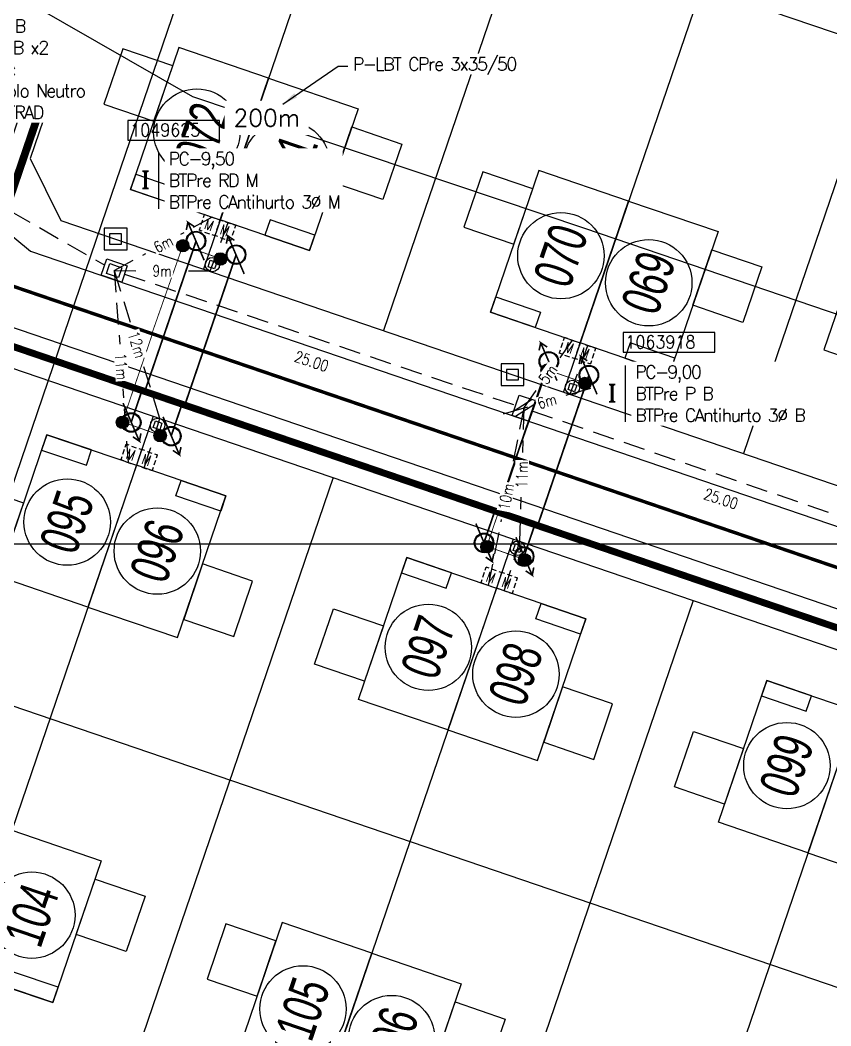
# Model space of a CAD drawing. Extents: x 0 to 336586, y 0 to 6284468.
# Drawn here: x 335330.2 to 335377.1, y 6277772.1 to 6277830.3 of the extents above; entities that cross this region are included whole.
import ezdxf
from ezdxf.enums import TextEntityAlignment as Align

# ---------------------------------------------------------------- set-up
doc = ezdxf.new("R2010")
doc.units = 0
doc.header["$LTSCALE"] = 5
doc.linetypes.add('DASHED', pattern=[0.75, 0.5, -0.25])
doc.linetypes.add('HIDDEN', pattern=[0.375, 0.25, -0.125])
for name, color, linetype in [('ACOM-P', 251, 'DASHED'), ('CALLES-URBANAS', 6, 'Continuous'), ('COTAS', 11, 'Continuous'), ('EQUIPOS', 240, 'Continuous'), ('EQUIPOS_P', 240, 'Continuous'), ('ESTRUCTURAS', 42, 'Continuous'), ('ESTRUCTURAS_P', 42, 'Continuous'), ('GRILLA', 254, 'Continuous'), ('LBT_A_P', 100, 'DASHED'), ('LINEA-EDIFICACION-URBANA', 21, 'Continuous'), ('MUROS', 8, 'Continuous'), ('Numero', 42, 'Continuous'), ('PLANTA', 6, 'Continuous'), ('POSTES_E', 41, 'Continuous'), ('POSTES_P', 41, 'Continuous'), ('Prosan Agua Potable D. Arranque', 1, 'Continuous'), ('Prosan Agua Potable D. MAP', 5, 'Continuous'), ('Prosan Agua Potable P. Cañeria Proyectada', 1, 'Continuous'), ('Prosan Alcantarillado D. Union Domiciliaria', 4, 'Continuous'), ('Prosan Alcantarillado P. Colector Proyectado', 1, 'Continuous'), ('Prosan Pavimentación Vereda Proyectada', 8, 'Continuous'), ('PUNTO-DE-INTERES', 254, 'Continuous'), ('servicios', 6, 'Continuous'), ('TEXTO-BT_P', 151, 'Continuous')]:
    doc.layers.add(name, color=color, linetype=linetype)
doc.styles.add('2mm', font='simplex.shx', dxfattribs={"width": 0.8, "height": 0.65})
doc.styles.add('ARIAL', font='arial.ttf', dxfattribs={"width": 0.82})
doc.styles.add('ROMANS', font='romans.shx', dxfattribs={"height": 1})
doc.styles.add('ROMANT', font='romant.shx', dxfattribs={"height": 2})
doc.styles.add('Swis-50', font='swissc.ttf', dxfattribs={"width": 0.85})
doc.dimstyles.new('ACOMETIDA 500', dxfattribs={"dimtxt": 0.65, "dimasz": 1.8, "dimexe": 1.25, "dimexo": 0.625, "dimtad": 0, "dimdec": 0, "dimtxsty": '2mm', "dimblk": 'NONE', "dimcen": 2.5, "dimse1": 1, "dimse2": 1, "dimclrd": 256, "dimclrt": 2, "dimadec": 0, "dimazin": 0, "dimtfac": 1, "dimtdec": 0, "dimtmove": 0, "dimatfit": 3, "dimldrblk": 'NONE', "dimfxl": 1, "dimtfill": 1, "dimlwd": -1, "dimarcsym": 2})
doc.dimstyles.new('COTA 500', dxfattribs={"dimtxt": 0.9, "dimasz": 0.9, "dimexe": 1.25, "dimexo": 1.25, "dimgap": 1.199999999999999, "dimtad": 0, "dimtih": 1, "dimtoh": 1, "dimdec": 0, "dimzin": 0, "dimdsep": 46, "dimtxsty": 'ROMANS', "dimcen": 0, "dimclrd": 11, "dimclre": 11, "dimclrt": 256, "dimadec": 0, "dimazin": 0, "dimtfac": 1, "dimtdec": 0, "dimtofl": 0, "dimtmove": 0, "dimatfit": 3, "dimfxl": 1.25, "dimfxlon": 1, "dimtfill": 1, "dimtolj": 1, "dimtzin": 0, "dimarcsym": 0})
doc.dimstyles.new('GRILLA X 500', dxfattribs={"dimtxt": 0.5, "dimasz": 1.8, "dimexe": 1.25, "dimexo": 0.625, "dimtad": 0, "dimdec": 0, "dimtxsty": 'ROMANS', "dimblk": 'NONE', "dimcen": 2.5, "dimse1": 1, "dimse2": 1, "dimsd1": 1, "dimsd2": 1, "dimclrd": 256, "dimclrt": 256, "dimadec": 0, "dimazin": 0, "dimtfac": 1, "dimtdec": 0, "dimtmove": 0, "dimatfit": 3, "dimldrblk": 'NONE', "dimfxlon": 1, "dimtfill": 1, "dimlwd": -1, "dimarcsym": 2})
doc.dimstyles.new('VANO 500', dxfattribs={"dimtxt": 0.65, "dimasz": 1.8, "dimexe": 0, "dimexo": 8, "dimgap": 1.2, "dimtad": 0, "dimdec": 0, "dimzin": 0, "dimdsep": 46, "dimtxsty": '2mm', "dimblk": 'NONE', "dimcen": 0, "dimse1": 1, "dimse2": 1, "dimsd1": 1, "dimsd2": 1, "dimclrd": 7, "dimclrt": 2, "dimadec": 0, "dimazin": 0, "dimtfac": 1, "dimtdec": 0, "dimtofl": 0, "dimtmove": 0, "dimatfit": 3, "dimldrblk": 'NONE', "dimfxl": 1, "dimtfill": 1, "dimtolj": 1, "dimtzin": 0, "dimlwd": 25, "dimarcsym": 0})

# ---------------------------------------------------------------- blocks, each defined once
blk = doc.blocks.new('A$C461B3DCE')
at = {"layer": 'Prosan Agua Potable D. MAP', "ltscale": 2}
h = blk.add_hatch(color=4, dxfattribs=at)
h.dxf.hatch_style = 1
edge = h.paths.add_edge_path()
edge.add_line((0.7710314885518511, 0.5448670548734738), (0.7504819952160025, 0.5306253450311521))
edge.add_arc((0.5218886427903211, 0.3768014163459124), 0.2755298927691394, 393.9372072948622, 430.8894317799293)
edge.add_arc((0.5219586611189867, 0.376749035538496), 0.2755564759331746, 70.90675392884668, 215.492820778389)
edge.add_line((0.2976038094080948, 0.2167606861423788), (0.2770543160722461, 0.2025189763000571))
edge.add_arc((0.5218886427903213, 0.3768014163459125), 0.3005298927691393, 70.88943177992928, 215.4447158899646, ccw=False)
edge.add_arc((0.5218886427903213, 0.3768014163459125), 0.3005298927691391, 394.0026343322039, 430.88943177992934, ccw=False)
h = blk.add_hatch(color=4, dxfattribs=at)
h.dxf.hatch_style = 1
edge = h.paths.add_edge_path()
edge.add_line((0.7622593604771488, 0.557190258923689), (0.7420747884321109, 0.5424359027211417))
edge.add_arc((0.521888642790321, 0.3768014163459126), 0.2755298927691394, 0, 36.95222448506712, ccw=False)
edge.add_arc((0.5218620722195667, 0.376884724929531), 0.2755564759331746, 215.3966110015403, 359.98267785108266, ccw=False)
edge.add_line((0.2972388881172841, 0.2172733325026044), (0.2770543160722462, 0.2025189763000571))
edge.add_arc((0.5218886427903211, 0.3768014163459128), 0.3005298927691393, 215.4447158899647, 360)
edge.add_arc((0.5218886427903211, 0.3768014163459128), 0.3005298927691391, 0, 36.88679744772544)
at = {"layer": 'Prosan Agua Potable D. MAP', "color": 4, "ltscale": 2, "const_width": 0.05}
blk.add_lwpolyline([(9.38084215e-08, 1.08246816e-07), (1.023286459401971, 0.7479937492063158), (0.9377070762315523, 0.5236589383472321), (1.023286459402515, 0.7479937492077511), (0.7832410503892931, 0.7426890532315298)], dxfattribs=at)
at = {"layer": 'Prosan Agua Potable D. MAP', "color": 4, "ltscale": 2}
for radius in [0.3005298927691391, 0.2755298927691391]:
    blk.add_circle((0.5218886427903211, 0.3768014163459128), radius, dxfattribs=at)
blk = doc.blocks.new('agua potable')
at = {"layer": 'Prosan Agua Potable D. Arranque', "color": 4, "const_width": 0.1}
for points, elevation in [([(335829.9496789145, 6282495.202330563), (335826.9824270974, 6282486.510247365)], -499.809), ([(335832.2668786854, 6282494.411298647), (335829.2996268687, 6282485.719215448)], -499.809), ([(335850.370625854, 6282488.231148803), (335847.4033740371, 6282479.539065602)], -499.809), ([(335852.6878256251, 6282487.440116887), (335849.7205738083, 6282478.748033687)], -499.809), ([(335826.1971192503, 6282484.733819258), (335826.8222161283, 6282486.564939234)], -499.8090000075405), ([(335828.5143190214, 6282483.942787345), (335829.1394158993, 6282485.773907318)], -499.8090000075405), ([(335846.6180661897, 6282477.762637497), (335847.2431630677, 6282479.593757473)], -499.8090000075405), ([(335848.9352659608, 6282476.971605583), (335849.5603628388, 6282478.802725558)], -499.8090000075405)]:
    blk.add_lwpolyline(points, dxfattribs=dict(at, elevation=elevation))
at = {"layer": 'Prosan Agua Potable P. Cañeria Proyectada', "color": 4, "const_width": 0.4}
for points in [[(335854.3845758403, 6282600.925275253), (335785.7325795351, 6282399.820380611)], [(335902.3846082751, 6282460.769897918), (335816.5428422669, 6282490.07405092)]]:
    blk.add_lwpolyline(points, dxfattribs=at)
at = {"layer": 'Prosan Agua Potable D. MAP', "color": 4, "ltscale": 20}
for p, xscale, yscale, zscale, rotation in [((335830.4212895677, 6282494.104546387, -499.809), 1.885254132807255, 1.885254132807255, 1.885254132807255, 77.0827137440164), ((335832.7384893385, 6282493.313514473, -499.809), 1.885254132807254, 1.885254132807254, 1.885254132807254, 77.08271373004237), ((335850.8422365073, 6282487.133364625, -499.809), 1.885254132807255, 1.885254132807255, 1.885254132807255, 77.0827137440164), ((335853.1594362782, 6282486.342332711, -499.809), 1.885254132807254, 1.885254132807254, 1.885254132807254, 77.08271373004237), ((335825.7255085973, 6282485.831603436, -499.8090000075405), 1.885254132835699, 1.885254132835699, 1.885254132835699, 257.0827137300424), ((335828.0427083682, 6282485.040571519, -499.8090000075405), 1.885254132835698, 1.885254132835698, 1.885254132835698, 257.0827137440164), ((335846.1464555366, 6282478.860421674, -499.8090000075405), 1.885254132835699, 1.885254132835699, 1.885254132835699, 257.0827137300424), ((335848.4636553076, 6282478.069389758, -499.8090000075405), 1.885254132835698, 1.885254132835698, 1.885254132835698, 257.0827137440164)]:
    blk.add_blockref('A$C461B3DCE', p, dxfattribs=dict(at, xscale=xscale, yscale=yscale, zscale=zscale, rotation=rotation))
blk = doc.blocks.new('UD')
at = {"layer": 'Prosan Alcantarillado D. Union Domiciliaria', "true_color": 0x57ffab}
h = blk.add_hatch(color=101, dxfattribs=at)
edge = h.paths.add_edge_path()
edge.add_arc((6.984919e-10, 0), 0.3200000000000001, 0, 360)
at = {"layer": 'Prosan Alcantarillado D. Union Domiciliaria', "color": 7}
for radius in [0.36, 0.3200000000000001]:
    blk.add_circle((6.984919e-10, 0), radius, dxfattribs=at)
at = {"layer": 'Prosan Alcantarillado D. Union Domiciliaria', "color": 7, "ltscale": 10, "style": 'ARIAL', "oblique": 359.9999998988733, "width": 1.199999998176862}
blk.add_text('C.I.', height=0.2121039574924962, dxfattribs=at).set_placement((0, 0), align=Align.MIDDLE_CENTER)
blk = doc.blocks.new('ALCANTARILLADO')
at = {"layer": 'Prosan Alcantarillado D. Union Domiciliaria', "color": 5, "ltscale": 20, "const_width": 0.05}
for points in [[(45.20231951161986, -154.1335670112167), (46.70703558489186, -154.6625050969888)], [(44.73752423299447, -154.3719041899312), (43.06886824614048, -159.1188746637199)], [(41.47039902825782, -163.9057627276052), (43.10079756464984, -159.129774504574)], [(65.83124514585506, -161.572753543267), (64.16258916036168, -166.3197240134468)], [(66.29604042448045, -161.3344163664151), (67.80075649769424, -161.8633544521872)], [(41.71369082944148, -164.3529864988523), (43.2173927118929, -164.8848009512294)], [(62.56411994269729, -171.1066120800097), (64.19451847926393, -166.3306238569785)], [(62.8074117438955, -171.5538358495105), (64.31111362639786, -172.0856503027026)]]:
    blk.add_lwpolyline(points, dxfattribs=at)
at = {"layer": 'Prosan Alcantarillado P. Colector Proyectado', "color": 5, "const_width": 0.2}
blk.add_lwpolyline([(104.9803036586818, -180.2538333239499), (29.00648877129424, -154.3183429532219)], dxfattribs=at)
at = {"layer": 'Prosan Alcantarillado D. Union Domiciliaria', "color": 5, "ltscale": 20}
for p, rotation in [((44.85686737699143, -154.0322614174802), 343.655956915462), ((47.03989330278273, -154.7996391172055), 343.655956915462), ((65.95058828988113, -161.233110772795), 343.655956915462), ((68.13361421569425, -162.000488472404), 343.655956915462), ((41.36843304434296, -164.2510205137078), 163.546395338698), ((43.54998759429873, -165.0225712147076), 163.546395338698), ((62.46215395890613, -171.4518698650645), 163.546395338698), ((64.64370850879641, -172.2234205653658), 163.546395338698)]:
    blk.add_blockref('UD', p, dxfattribs=dict(at, rotation=rotation))
blk = doc.blocks.new('A$C12F70A7C')
at = {"layer": 'MUROS'}
for points in [[(0, -8.672000000951812), (-5.476999999998952, -8.672000000951812), (-5.476999999998952, 0), (0, 0)], [(-2.738500000006752, 0), (-5.476999999998952, 0), (-5.476999999998952, -0.9399999999441206), (-2.738500000006752, -0.9399999999441206)], [(0, -8.672000000951812), (5.4769999999844, -8.672000000951812), (5.4769999999844, 0), (0, 0)], [(2.7384999999922, 0), (5.4769999999844, 0), (5.4769999999844, -0.9399999999441206), (2.7384999999922, -0.9399999999441206)], [(-5.476999999998952, -7.557999999960883), (-8.53499999998894, -7.557999999960883), (-8.53499999998894, -4.169999999925493), (-5.476999999998952, -4.169999999925493)], [(5.4769999999844, -7.557999999960883), (8.534999999974389, -7.557999999960883), (8.534999999974389, -4.169999999925493), (5.4769999999844, -4.169999999925493)]]:
    blk.add_lwpolyline(points, close=True, dxfattribs=at)
blk = doc.blocks.new('PLANTA')
at = {"layer": 'CALLES-URBANAS', "flags": 128}
blk.add_lwpolyline([(335905.6985939573, 6282467.08806182), (335922.1750684638, 6282515.353223043), (335918.8741678141, 6282518.065059118), (335837.8170882315, 6282545.735844245), (335833.5469831992, 6282545.608553191), (335817.0705086927, 6282497.343391968), (335820.3714093423, 6282494.631555892), (335901.4284889249, 6282466.960770765)], dxfattribs=at)
blk.add_lwpolyline([(335805.5102754739, 6282451.09827322), (335802.2093748242, 6282453.810109297), (335814.6474977359, 6282490.245574141), (335818.9176027682, 6282490.372865196), (335899.9746823509, 6282462.702080069), (335903.2755830006, 6282459.990243994), (335890.837460089, 6282423.554779149), (335886.5673550565, 6282423.427488094)], close=True, dxfattribs=at)
at = {"layer": 'LINEA-EDIFICACION-URBANA', "ltscale": 0.2}
for p, q in [((335846.364666905, 6282540.440431247), (335830.3727945899, 6282493.59483359)), ((335856.782686182, 6282536.88398961), (335840.7908138669, 6282490.038391952)), ((335867.2007054589, 6282533.327547972), (335851.2088331438, 6282486.481950315)), ((335877.6187247357, 6282529.771106334), (335861.6268524207, 6282482.925508677)), ((335827.438091294, 6282520.749069292), (335911.8074858625, 6282491.947545718)), ((335827.4651814417, 6282485.077452198), (335815.5116607213, 6282450.061550919)), ((335837.8832007187, 6282481.52101056), (335825.9296799984, 6282446.50510928)), ((335848.3012199957, 6282477.964568922), (335836.3476992753, 6282442.948667644)), ((335858.7192392725, 6282474.408127285), (335846.7657185522, 6282439.392226006)), ((335894.9271761966, 6282442.499414858), (335810.5577816282, 6282471.300938432)), ((335869.1372585495, 6282470.851685647), (335857.183737829, 6282435.835784367))]:
    blk.add_line(p, q, dxfattribs=at)
for points in [[(335918.8896473648, 6282512.693589818), (335917.126667291, 6282516.284119202), (335838.1107821806, 6282543.258093465), (335834.5202527964, 6282541.495113391), (335820.3559297918, 6282500.003025193), (335822.1189098656, 6282496.412495809), (335901.1347949759, 6282469.438521545), (335904.7253243601, 6282471.201501619)], [(335815.6207673331, 6282486.132134343), (335819.2112967173, 6282487.895114416), (335898.2271818277, 6282460.921140153), (335899.9901619015, 6282457.330610769), (335889.8641904916, 6282427.668218948), (335886.2736611073, 6282425.905238874), (335807.257775997, 6282452.879213137), (335805.4947959232, 6282456.469742522)]]:
    blk.add_lwpolyline(points, close=True, dxfattribs=at)
at = {"layer": 'Prosan Pavimentación Vereda Proyectada'}
for points in [[(335834.4543805186, 6282545.635602539), (335817.7719500808, 6282496.767126801)], [(335835.7354120283, 6282545.673789856), (335818.7622202758, 6282495.953575979)]]:
    blk.add_lwpolyline(points, dxfattribs=at)
at = {"layer": 'PUNTO-DE-INTERES', "color": 8}
for centre in [(335829.9955652377, 6282501.520189496), (335835.1901611348, 6282499.662683952), (335851.0706923502, 6282494.367810303), (335856.1540238686, 6282492.800943372), (335822.4922635463, 6282478.948589806), (335827.7086046297, 6282477.272670116), (335843.3950014266, 6282471.699483372), (335848.4657978328, 6282470.146068459), (335864.1475463345, 6282464.850539282), (335820.4469187076, 6282456.196751873), (335836.1409377461, 6282450.768452952), (335841.2721577712, 6282449.05215126)]:
    blk.add_circle(centre, 2.5, dxfattribs=at)
at = {"layer": 'PUNTO-DE-INTERES', "rotation": 161.1514259085047}
for p in [(335831.3419989726, 6282496.433960721), (335831.3419989726, 6282496.433960721), (335831.3419989726, 6282496.433960721), (335852.1780375266, 6282489.321077446), (335852.1780375266, 6282489.321077446), (335852.1780375266, 6282489.321077446), (335873.0140760803, 6282482.20819417), (335873.0140760803, 6282482.20819417), (335873.0140760803, 6282482.20819417), (335816.4808651041, 6282452.90067805), (335816.4808651041, 6282452.90067805), (335816.4808651041, 6282452.90067805), (335837.316903658, 6282445.787794774), (335837.316903658, 6282445.787794774), (335837.316903658, 6282445.787794774)]:
    blk.add_blockref('A$C12F70A7C', p, dxfattribs=at)
at = {"layer": 'PUNTO-DE-INTERES', "xscale": -1, "rotation": 341.1514259085047}
for p in [(335826.4959770589, 6282482.238325067), (335826.4959770589, 6282482.238325067), (335826.4959770589, 6282482.238325067), (335847.3320156129, 6282475.125441791), (335847.3320156129, 6282475.125441791), (335847.3320156129, 6282475.125441791), (335868.1680541667, 6282468.012558516), (335868.1680541667, 6282468.012558516), (335868.1680541667, 6282468.012558516)]:
    blk.add_blockref('A$C12F70A7C', p, dxfattribs=at)
at = {"layer": 'PUNTO-DE-INTERES', "color": 8, "char_height": 2.25, "attachment_point": 5, "rotation": 71.15142590850466, "line_spacing_factor": 0.6, "style": 'Swis-50'}
for s, insert in [('\\fArial Narrow|b0|i0|c00|p39;\\H1x;\\W0.8;072', (335830.316827049, 6282501.410519044)), ('\\fArial Narrow|b0|i0|c00|p39;\\H1x;\\W0.8;071', (335835.4395655265, 6282499.57754376)), ('\\fArial Narrow|b0|i0|c00|p39;\\H1x;\\W0.8;070', (335851.0667460731, 6282494.36915746)), ('\\fArial Narrow|b0|i0|c00|p39;\\H1x;\\W0.8;069', (335856.1461313144, 6282492.803637685)), ('\\fArial Narrow|b0|i0|c00|p39;\\H1x;\\W0.8;095', (335822.481082428, 6282478.952406749)), ('\\fArial Narrow|b0|i0|c00|p39;\\H1x;\\W0.8;096', (335827.7033429267, 6282477.274466325)), ('\\fArial Narrow|b0|i0|c00|p39;\\H1x;\\W0.8;097', (335843.3897397236, 6282471.701279582)), ('\\fArial Narrow|b0|i0|c00|p39;\\H1x;\\W0.8;098', (335848.4579052785, 6282470.148762773)), ('\\fArial Narrow|b0|i0|c00|p39;\\H1x;\\W0.8;099', (335864.1396537802, 6282464.853233595)), ('\\fArial Narrow|b0|i0|c00|p39;\\H1x;\\W0.8;104', (335820.4429724306, 6282456.198099029)), ('\\fArial Narrow|b0|i0|c00|p39;\\H1x;\\W0.8;105', (335836.1297566276, 6282450.772269895)), ('\\fArial Narrow|b0|i0|c00|p39;\\H1x;\\W0.8;106', (335841.2668960684, 6282449.053947469))]:
    blk.add_mtext(s, dxfattribs=dict(at, insert=insert))
blk = doc.blocks.new('EM-BT_P')
at = {"layer": 'EQUIPOS'}
for p, q in [((-1.59583581811421, 0.990598165203636), (-1.59583581811421, 1.595838092819461)), ((-0.990595890498426, 1.595417830392476), (-1.59583581811421, 1.595417830392476)), ((-1.59583581811421, 0.4940551486930361), (-1.59583581811421, -0.4940706556385237)), ((-0.4940528739877835, 1.595417830392476), (0.4940729303437621, 1.595417830392476)), ((0.9906159468543903, 1.595417830392476), (1.595855874470174, 1.595417830392476)), ((1.595855874470174, 0.990598165203636), (1.595855874470174, 1.595838092819461)), ((1.595855874470174, 0.4940551486930361), (1.595855874470174, -0.4940706556385237)), ((-1.59583581811421, -0.9906136721491804), (-1.59583581811421, -1.595853599764949)), ((-0.990595890498426, -1.595433337337964), (-1.59583581811421, -1.595433337337964)), ((-0.4940528739877835, -1.595433337337964), (0.4940729303437621, -1.595433337337964)), ((0.9906159468543903, -1.595433337337964), (1.595855874470174, -1.595433337337964)), ((1.595855874470174, -0.9906136721491804), (1.595855874470174, -1.595853599764949))]:
    blk.add_line(p, q, dxfattribs=at)
at = {"layer": 'EQUIPOS', "style": 'ROMANS', "width": 0.8}
blk.add_text('M', height=1.98, dxfattribs=at).set_placement((-0.9147899827143248, -0.9896123134684556))
blk = doc.blocks.new('PC-11-5-R_P')
at = {"layer": 'POSTES_P'}
for points in [[(-0.9999657893680478, 1.250017720109184), (1.000034210631952, 1.250017720109184), (1.000034210631952, -1.249982279890816), (-0.9999657893680478, -1.249982279890816)], [(-0.6076441962093213, 0.7368020719475794), (0.607712617473112, 0.7368020719475794), (0.607712617473112, -0.7367666317292105), (-0.6076441962093213, -0.7367666317292105)]]:
    blk.add_lwpolyline(points, close=True, dxfattribs=at)
blk = doc.blocks.new('PC-9_P')
at = {"layer": 'POSTES_E'}
for p, q in [((0.6083982158431285, 1.249984817137545), (-1.000003517699549, -0.7605173497908027)), ((0.9999964823004506, 0.728340590182853), (-0.5826881361359098, -1.250015182862455))]:
    blk.add_line(p, q, dxfattribs=at)
blk.add_lwpolyline([(-1.000003517699549, 1.249984817137545), (0.9999964823004506, 1.249984817137545), (0.9999964823004506, -1.250015182862455), (-1.000003517699549, -1.250015182862455)], close=True, dxfattribs=at)
blk = doc.blocks.new('*D178')
at = {"layer": 'Defpoints', "color": 0, "linetype": 'HIDDEN', "ltscale": 0.25, "transparency": 16777216}
for p in [(335320.9751916588, 6277824.205619534), (335335.6212326474, 6277815.809595848), (335334.9397252719, 6277814.62077298)]:
    blk.add_point(p, dxfattribs=at)
at = {"layer": 'COTAS', "color": 2, "linetype": 'HIDDEN', "ltscale": 0.25, "transparency": 16777216, "insert": (335327.6167047773, 6277818.818784824), "char_height": 0.65, "attachment_point": 5, "rotation": 330.1759768882587, "style": '2mm', "bg_fill": 3, "box_fill_scale": 1.1, "bg_fill_color": 256, "bg_fill_true_color": 13158600, "bg_fill_transparency": 0}
blk.add_mtext('\\A1;17.00', dxfattribs=at)
blk = doc.blocks.new('_None')
blk = doc.blocks.new('*D179')
at = {"layer": 'Defpoints', "color": 0, "linetype": 'HIDDEN', "ltscale": 0.25, "transparency": 16777216}
for p in [(335335.6212355061, 6277815.809576796), (335359.3210156399, 6277807.851187327), (335358.8932072886, 6277806.577190382)]:
    blk.add_point(p, dxfattribs=at)
at = {"layer": 'COTAS', "color": 2, "linetype": 'HIDDEN', "ltscale": 0.25, "transparency": 16777216, "insert": (335347.0433172218, 6277810.556385117), "char_height": 0.65, "attachment_point": 5, "rotation": 341.43794164044357, "style": '2mm', "bg_fill": 3, "box_fill_scale": 1.1, "bg_fill_color": 256, "bg_fill_true_color": 13158600, "bg_fill_transparency": 0}
blk.add_mtext('\\A1;25.00', dxfattribs=at)
blk = doc.blocks.new('*D180')
at = {"layer": 'Defpoints', "color": 0, "ltscale": 0.5, "transparency": 16777216}
for p in [(335359.3210156399, 6277807.851187327), (335382.9804083596, 6277799.774484032), (335382.5923964465, 6277798.618999362)]:
    blk.add_point(p, dxfattribs=at)
at = {"layer": 'COTAS', "color": 2, "ltscale": 0.5, "transparency": 16777216, "insert": (335370.7428018672, 6277802.598094871), "char_height": 0.65, "attachment_point": 5, "rotation": 341.4379416404606, "style": '2mm', "bg_fill": 3, "box_fill_scale": 1.1, "bg_fill_color": 256, "bg_fill_true_color": 13158600, "bg_fill_transparency": 0}
blk.add_mtext('\\A1;25.00', dxfattribs=at)
blk = doc.blocks.new('*D281')
at = {"layer": 'ACOM-P', "ltscale": 0.5, "transparency": 16777216}
for p, q in [((335341.2944588126, 6277818.891785358), (335339.4639514517, 6277817.897288023)), ((335335.6212355061, 6277815.809576795), (335337.4517428675, 6277816.804074131))]:
    blk.add_line(p, q, dxfattribs=at)
at = {"layer": 'Defpoints', "color": 0, "ltscale": 0.5, "transparency": 16777216}
for p in [(335341.2944588126, 6277818.891785358), (335341.2944588126, 6277818.891785358), (335335.6212355061, 6277815.809576795)]:
    blk.add_point(p, dxfattribs=at)
at = {"layer": 'ACOM-P', "color": 2, "ltscale": 0.5, "transparency": 16777216, "insert": (335338.4578471598, 6277817.350681078), "char_height": 0.65, "attachment_point": 5, "rotation": 28.514814893563166, "style": '2mm', "bg_fill": 3, "box_fill_scale": 1.1, "bg_fill_color": 256, "bg_fill_true_color": 13158600, "bg_fill_transparency": 0}
blk.add_mtext('6m', dxfattribs=at)
blk = doc.blocks.new('*D282')
at = {"layer": 'ACOM-P', "ltscale": 0.5, "transparency": 16777216}
for p, q in [((335335.6212355057, 6277815.809576795), (335335.938861833, 6277811.543043867)), ((335336.4485590945, 6277804.696507658), (335336.1309327672, 6277808.963040587))]:
    blk.add_line(p, q, dxfattribs=at)
at = {"layer": 'Defpoints', "color": 0, "ltscale": 0.5, "transparency": 16777216}
for p in [(335335.621235506, 6277815.809576795), (335335.6212355057, 6277815.809576795), (335336.4485590947, 6277804.696507658)]:
    blk.add_point(p, dxfattribs=at)
at = {"layer": 'ACOM-P', "color": 2, "ltscale": 0.5, "transparency": 16777216, "insert": (335336.0348973006, 6277810.253042227), "char_height": 0.65, "attachment_point": 5, "rotation": 274.2575879392816, "style": '2mm', "bg_fill": 3, "box_fill_scale": 1.1, "bg_fill_color": 256, "bg_fill_true_color": 13158600, "bg_fill_transparency": 0}
blk.add_mtext('11m', dxfattribs=at)
blk = doc.blocks.new('PM-6_P')
at = {"layer": 'POSTES_E'}
blk.add_lwpolyline([(-0.6677519658405187, 0.6677414800509212), (0.6677199434739736, 0.6677414800509212), (0.6677199434739736, -0.66773042926323), (-0.6677519658405187, -0.66773042926323)], close=True, dxfattribs=at)
blk.add_circle((-1.601118327254625e-05, 5.52539384557349e-06), 1.386432699211355, dxfattribs=at)
blk = doc.blocks.new('*D283')
at = {"layer": 'ACOM-P', "ltscale": 0.5, "transparency": 16777216}
for p, q in [((335335.6212355064, 6277815.809576795), (335336.5467098856, 6277812.811366096)), ((335338.2644600046, 6277807.246461328), (335337.3389856247, 6277810.244672029))]:
    blk.add_line(p, q, dxfattribs=at)
at = {"layer": 'Defpoints', "color": 0, "ltscale": 0.5, "transparency": 16777216}
for p in [(335335.6212355064, 6277815.809576795), (335335.6212355064, 6277815.809576795), (335338.2644600046, 6277807.246461328)]:
    blk.add_point(p, dxfattribs=at)
at = {"layer": 'ACOM-P', "color": 2, "ltscale": 0.5, "transparency": 16777216, "insert": (335336.942847756, 6277811.528019062), "char_height": 0.65, "attachment_point": 5, "rotation": 287.1541788428543, "style": '2mm', "bg_fill": 3, "box_fill_scale": 1.1, "bg_fill_color": 256, "bg_fill_true_color": 13158600, "bg_fill_transparency": 0}
blk.add_mtext('12m', dxfattribs=at)
blk = doc.blocks.new('*D284')
at = {"layer": 'ACOM-P', "ltscale": 0.5, "transparency": 16777216}
for p, q in [((335335.6212325259, 6277815.809580009), (335337.2468860312, 6277815.797118768)), ((335341.1624722617, 6277815.767104337), (335339.5368187564, 6277815.779565578))]:
    blk.add_line(p, q, dxfattribs=at)
at = {"layer": 'Defpoints', "color": 0, "ltscale": 0.5, "transparency": 16777216}
for p in [(335335.6212325259, 6277815.809580009), (335335.6212326473, 6277815.809595847), (335341.1624723831, 6277815.767120174)]:
    blk.add_point(p, dxfattribs=at)
at = {"layer": 'ACOM-P', "color": 2, "ltscale": 0.5, "transparency": 16777216, "insert": (335338.3918523938, 6277815.788342173), "char_height": 0.65, "attachment_point": 5, "rotation": 359.56081504961713, "style": '2mm', "bg_fill": 3, "box_fill_scale": 1.1, "bg_fill_color": 256, "bg_fill_true_color": 13158600, "bg_fill_transparency": 0}
blk.add_mtext('9m', dxfattribs=at)
blk = doc.blocks.new('*D285')
at = {"layer": 'ACOM-P', "ltscale": 0.5, "transparency": 16777216}
for p, q in [((335362.1304383371, 6277811.778944306), (335361.3918385394, 6277810.746366198)), ((335359.3209566115, 6277807.85122955), (335360.0595564088, 6277808.883807657))]:
    blk.add_line(p, q, dxfattribs=at)
at = {"layer": 'Defpoints', "color": 0, "ltscale": 0.5, "transparency": 16777216}
for p in [(335362.1304383371, 6277811.778944306), (335362.1304973657, 6277811.778902083), (335359.3210156402, 6277807.851187327)]:
    blk.add_point(p, dxfattribs=at)
at = {"layer": 'ACOM-P', "color": 2, "ltscale": 0.5, "transparency": 16777216, "insert": (335360.7256974732, 6277809.815086928), "char_height": 0.65, "attachment_point": 5, "rotation": 54.423981550975334, "style": '2mm', "bg_fill": 3, "box_fill_scale": 1.1, "bg_fill_color": 256, "bg_fill_true_color": 13158600, "bg_fill_transparency": 0}
blk.add_mtext('5m', dxfattribs=at)
blk = doc.blocks.new('*D286')
at = {"layer": 'ACOM-P', "ltscale": 0.5, "transparency": 16777216}
for p, q in [((335359.3209401886, 6277807.851232809), (335358.564045646, 6277804.034865232)), ((335357.2845812268, 6277797.583627641), (335358.0414757689, 6277801.399995216))]:
    blk.add_line(p, q, dxfattribs=at)
at = {"layer": 'Defpoints', "color": 0, "ltscale": 0.5, "transparency": 16777216}
for p in [(335359.3209566107, 6277807.851229552), (335357.2845812268, 6277797.583627641), (335357.284597649, 6277797.583624384)]:
    blk.add_point(p, dxfattribs=at)
at = {"layer": 'ACOM-P', "color": 2, "ltscale": 0.5, "transparency": 16777216, "insert": (335358.3027607084, 6277802.717430225), "char_height": 0.65, "attachment_point": 5, "rotation": 78.78218225736917, "style": '2mm', "bg_fill": 3, "box_fill_scale": 1.1, "bg_fill_color": 256, "bg_fill_true_color": 13158600, "bg_fill_transparency": 0}
blk.add_mtext('10m', dxfattribs=at)
blk = doc.blocks.new('*D287')
at = {"layer": 'ACOM-P', "ltscale": 0.5, "transparency": 16777216}
for p, q in [((335359.3209329941, 6277807.851196534), (335359.2476382579, 6277805.285436437)), ((335359.1004680921, 6277800.133588453), (335359.1737628282, 6277802.699348547))]:
    blk.add_line(p, q, dxfattribs=at)
at = {"layer": 'Defpoints', "color": 0, "ltscale": 0.5, "transparency": 16777216}
for p in [(335359.3209329942, 6277807.851196534), (335359.1004680922, 6277800.133588453), (335359.1004680921, 6277800.133588453)]:
    blk.add_point(p, dxfattribs=at)
at = {"layer": 'ACOM-P', "color": 2, "ltscale": 0.5, "transparency": 16777216, "insert": (335359.2107005424, 6277803.992392492), "char_height": 0.65, "attachment_point": 5, "rotation": 88.36370622115221, "style": '2mm', "bg_fill": 3, "box_fill_scale": 1.1, "bg_fill_color": 256, "bg_fill_true_color": 13158600, "bg_fill_transparency": 0}
blk.add_mtext('11m', dxfattribs=at)
blk = doc.blocks.new('*D288')
at = {"layer": 'ACOM-P', "ltscale": 0.5, "transparency": 16777216}
for p, q in [((335362.0080812494, 6277808.650969842), (335363.7332852976, 6277809.164458878)), ((335362.0080812494, 6277808.650969842), (335361.7619719675, 6277808.577717974)), ((335359.3210197568, 6277807.851193943), (335359.5671290392, 6277807.924445811)), ((335359.3210197568, 6277807.851193943), (335357.5958157086, 6277807.337704906))]:
    blk.add_line(p, q, dxfattribs=at)
at = {"layer": 'Defpoints', "color": 0, "ltscale": 0.5, "transparency": 16777216}
for p in [(335362.0080812494, 6277808.650969842), (335362.0080812494, 6277808.650969842), (335359.3210197568, 6277807.851193943)]:
    blk.add_point(p, dxfattribs=at)
at = {"layer": 'ACOM-P', "color": 2, "ltscale": 0.5, "transparency": 16777216, "insert": (335360.6645505033, 6277808.251081892), "char_height": 0.65, "attachment_point": 5, "rotation": 16.575089316669224, "style": '2mm', "bg_fill": 3, "box_fill_scale": 1.1, "bg_fill_color": 256, "bg_fill_true_color": 13158600, "bg_fill_transparency": 0}
blk.add_mtext('6m', dxfattribs=at)
blk = doc.blocks.new('CA 3Ø-P')
at = {"layer": 'ESTRUCTURAS'}
for points in [[(-1.307126184576191, -1.266878571361303), (1.346075665089302, -1.266878571361303), (1.346075665089302, 1.246819127351046), (-1.307126184576191, 1.246819127351046)], [(-0.676001158892177, -0.6099489843472838), (0.7149506394052878, -0.6099489843472838), (0.7149506394052878, 0.5898895403370261), (-0.676001158892177, 0.5898895403370261)]]:
    blk.add_lwpolyline(points, close=True, dxfattribs=at)
blk = doc.blocks.new('*U417')
at = {"layer": 'GRILLA', "lineweight": -3}
for points in [[(250, 200), (350, 200)], [(350, 200), (450, 200)]]:
    blk.add_lwpolyline(points, dxfattribs=at)
blk = doc.blocks.new('*D440')
at = {"layer": 'Defpoints', "color": 0, "ltscale": 0.5, "transparency": 16777216}
for p in [(335402.3497128253, 6277986.733224559), (335398.5975279866, 6277900), (0, 0)]:
    blk.add_point(p, dxfattribs=at)
at = {"layer": 'GRILLA', "ltscale": 0.5, "transparency": 16777216, "insert": (335402.3497128243, 6277991.143938844), "char_height": 1, "attachment_point": 5, "rotation": 90, "style": 'ROMANS', "bg_fill": 3, "box_fill_scale": 1.1, "bg_fill_color": 256, "bg_fill_true_color": 13158600, "bg_fill_transparency": 0}
blk.add_mtext('X-335399', dxfattribs=at)

msp = doc.modelspace()

# ---------------------------------------------------------------- linework, layer by layer
at = {"layer": 'LBT_A_P', "ltscale": 0.5}
for points in [[(335321.5275268081, 6277823.888995839), (335335.0689021745, 6277816.126209738)], [(335336.2137217133, 6277815.610620045), (335358.8470224043, 6277808.01036216)], [(335359.7942059467, 6277807.689660446), (335382.5072229578, 6277799.936025282)]]:
    msp.add_lwpolyline(points, dxfattribs=at)
at = {"layer": 'TEXTO-BT_P', "ltscale": 0.5}
msp.add_lwpolyline([(335338.1865990172, 6277822.663583551), (335338.1865990172, 6277819.391140085)], dxfattribs=at)

# ---------------------------------------------------------------- block references
at = {"layer": 'EQUIPOS_P', "ltscale": 5, "xscale": 0.3, "yscale": 0.3, "zscale": 0.3, "rotation": 341.1514259146094}
for p in [(335341.1398273698, 6277818.438826926), (335342.0460299497, 6277818.129606087), (335361.9758659237, 6277811.325943651), (335362.8820685036, 6277811.016722811), (335336.6031863458, 6277805.149472438), (335337.5093889258, 6277804.840251599), (335357.4392248998, 6277798.036589161), (335358.3454274798, 6277797.727368322)]:
    msp.add_blockref('EM-BT_P', p, dxfattribs=at)
at = {"layer": 'GRILLA', "lineweight": -3}
msp.add_blockref('*U417', (335000, 6277600), dxfattribs=at)
at = {"layer": 'PLANTA'}
msp.add_blockref('PLANTA', (-489.5943777723587, -4677.696606804617), dxfattribs=at)
at = {"layer": 'POSTES_P', "ltscale": 5, "xscale": 0.5, "yscale": 0.5, "zscale": 0.5}
for name, p, rotation in [('PC-11-5-R_P', (335335.621235506, 6277815.809576796), 71.15142590384546), ('PC-9_P', (335359.321019757, 6277807.851193943), 341.1514259056205)]:
    msp.add_blockref(name, p, dxfattribs=dict(at, rotation=rotation))
at = {"layer": 'servicios', "color": 1}
msp.add_blockref('ALCANTARILLADO', (335294.7307215866, 6277971.279013176), dxfattribs=at)
at = {"layer": 'servicios'}
msp.add_blockref('agua potable', (-489.5943777723587, -4677.696606804617), dxfattribs=at)

# ---------------------------------------------------------------- texts
at = {"layer": 'TEXTO-BT_P', "ltscale": 0.5, "style": 'ROMANT'}
for p in [(335337.430820275, 6277821.056337593), (335364.4400620416, 6277808.712870897)]:
    msp.add_text('I', height=0.9999999975, dxfattribs=at).set_placement(p, align=Align.MIDDLE_CENTER)

# ---------------------------------------------------------------- next in the draw order: texts
at = {"layer": 'TEXTO-BT_P', "ltscale": 0.5, "insert": (335338.760005285, 6277821.033732962), "char_height": 0.7499999981250001, "attachment_point": 4, "style": 'ROMANS', "bg_fill": 3, "box_fill_scale": 1.3, "bg_fill_color": 256, "bg_fill_transparency": 0}
msp.add_mtext('{\\T0.8;PC-9,50\\PBTPre RD M\\PBTPre CAntihurto 3Ø M}', dxfattribs=at)

# ---------------------------------------------------------------- next in the draw order: dimensions: what is measured, and where the dimension line sits
at = {"layer": 'COTAS', "linetype": 'HIDDEN', "ltscale": 0.25}
dim = msp.add_aligned_dim(p1=(335320.9751916591, 6277824.205619534), p2=(335335.6212326473, 6277815.809595847), distance=-1.3703109539143252, dimstyle='VANO 500', override={"dimpost": '.00', "dimsah": 1}, dxfattribs=at)
dim.commit()
dim.dimension.update_dxf_attribs({"geometry": '*D178', "text_midpoint": (335327.6167047773, 6277818.818784824)})

# ---------------------------------------------------------------- next in the draw order: texts
at = {"layer": 'TEXTO-BT_P', "ltscale": 0.5, "insert": (335325.4026690147, 6277828.094387624), "char_height": 0.7499999981250001, "attachment_point": 4, "style": 'ROMANS', "bg_fill": 3, "box_fill_scale": 1.3, "bg_fill_color": 256, "bg_fill_transparency": 0}
msp.add_mtext('{\\T0.8;PC-9,00\\PBTPre RD B\\PBTPre RL B x2\\PPP Pre 4c\\PPP Pre Solo Neutro\\PTT CGED TRAD}', dxfattribs=at)

# ---------------------------------------------------------------- next in the draw order: dimensions: what is measured, and where the dimension line sits
at = {"layer": 'COTAS', "linetype": 'HIDDEN', "ltscale": 0.25}
dim = msp.add_aligned_dim(p1=(335335.621235506, 6277815.809576796), p2=(335359.3210156399, 6277807.851187327), distance=-1.3439078094048582, dimstyle='VANO 500', override={"dimpost": '.00', "dimsah": 1}, dxfattribs=at)
dim.commit()
dim.dimension.update_dxf_attribs({"geometry": '*D179', "text_midpoint": (335347.0433172218, 6277810.556385117)})

# ---------------------------------------------------------------- next in the draw order: linework, layer by layer
at = {"layer": 'ACOM-P', "ltscale": 0.5}
msp.add_lwpolyline([(335337.3547616747, 6277804.38728682), (335338.2644473765, 6277807.246465639)], dxfattribs=at)

# ---------------------------------------------------------------- next in the draw order: block references
at = {"layer": 'POSTES_P', "ltscale": 5, "xscale": 0.3, "yscale": 0.3, "zscale": 0.3, "rotation": 161.1514259169997}
msp.add_blockref('PM-6_P', (335338.1300518634, 6277806.852848981), dxfattribs=at)

# ---------------------------------------------------------------- next in the draw order: dimensions: what is measured, and where the dimension line sits
at = {"layer": 'ACOM-P', "ltscale": 0.5}
dim = msp.add_aligned_dim(p1=(335335.621235506, 6277815.809576796), p2=(335341.2944588122, 6277818.891785359), distance=-1.0128600496531875e-09, dimstyle='ACOMETIDA 500', override={"dimpost": 'm', "dimsah": 1}, dxfattribs=at)
dim.commit()
dim.dimension.update_dxf_attribs({"geometry": '*D281', "text_midpoint": (335338.4578471598, 6277817.350681078)})
at = {"layer": 'COTAS', "ltscale": 0.5}
dim = msp.add_linear_dim(base=(335382.5923964465, 6277798.618999362), p1=(335359.3210156399, 6277807.851187327), p2=(335382.9804083598, 6277799.774484032), angle=161.4379416404607, dimstyle='VANO 500', override={"dimpost": '.00', "dimsah": 1, "dimtmove": 1}, dxfattribs=at)
dim.commit()
dim.dimension.update_dxf_attribs({"geometry": '*D180', "text_midpoint": (335370.7428018672, 6277802.598094871)})

# ---------------------------------------------------------------- next in the draw order: linework, layer by layer
at = {"layer": 'ACOM-P', "ltscale": 0.5}
msp.add_lwpolyline([(335342.2006613922, 6277818.58256452), (335341.1625149091, 6277815.7672355)], dxfattribs=at)
at = {"layer": 'TEXTO-BT_P', "ltscale": 0.5}
msp.add_lwpolyline([(335365.1958407838, 6277810.320116854), (335365.1958407838, 6277807.047673388)], dxfattribs=at)

# ---------------------------------------------------------------- next in the draw order: block references
at = {"layer": 'ESTRUCTURAS_P', "xscale": 0.5, "yscale": 0.5, "zscale": 0.5}
msp.add_blockref('CA 3Ø-P', (335335.6896128915, 6277817.637103267), dxfattribs=at)
at = {"layer": 'POSTES_P', "ltscale": 5, "xscale": 0.3, "yscale": 0.3, "zscale": 0.3, "rotation": 161.1514259169997}
msp.add_blockref('PM-6_P', (335341.3064123412, 6277816.157482111), dxfattribs=at)

# ---------------------------------------------------------------- next in the draw order: texts
at = {"layer": 'TEXTO-BT_P', "ltscale": 0.5, "insert": (335365.7692470517, 6277808.690266266), "char_height": 0.7499999981250001, "attachment_point": 4, "style": 'ROMANS', "bg_fill": 3, "box_fill_scale": 1.3, "bg_fill_color": 256, "bg_fill_transparency": 0}
msp.add_mtext('{\\T0.8;PC-9,00\\PBTPre P B\\PBTPre CAntihurto 3Ø B}', dxfattribs=at)

# ---------------------------------------------------------------- next in the draw order: dimensions: what is measured, and where the dimension line sits
at = {"layer": 'ACOM-P', "ltscale": 0.5}
for p1, p2, distance, picture, middle in [((335336.4485590947, 6277804.696507659), (335335.621235506, 6277815.809576796), 4.1742406217720455e-10, '*D282', (335336.0348973006, 6277810.253042227)), ((335359.3210156399, 6277807.851187327), (335362.1304973661, 6277811.778902084), 7.257516019979736e-05, '*D285', (335360.7256974732, 6277809.815086928))]:
    dim = msp.add_aligned_dim(p1=p1, p2=p2, distance=distance, dimstyle='ACOMETIDA 500', override={"dimpost": 'm', "dimsah": 1}, dxfattribs=at)
    dim.commit()
    dim.dimension.update_dxf_attribs({"geometry": picture, "text_midpoint": middle})

# ---------------------------------------------------------------- next in the draw order: dimensions: what is measured, and where the dimension line sits
dim = msp.add_aligned_dim(p1=(335338.2644600045, 6277807.246461327), p2=(335335.621235506, 6277815.809576795), distance=-3.3370939978195963e-10, text='12m', dimstyle='ACOMETIDA 500', override={"dimpost": 'm', "dimsah": 1}, dxfattribs=at)
dim.commit()
dim.dimension.update_dxf_attribs({"geometry": '*D283', "text_midpoint": (335336.942847756, 6277811.528019062)})
dim = msp.add_aligned_dim(p1=(335359.3209566107, 6277807.85122955), p2=(335357.2845976487, 6277797.583624383), distance=-1.6741913313719752e-05, dimstyle='ACOMETIDA 500', override={"dimpost": 'm', "dimsah": 1}, dxfattribs=at)
dim.commit()
dim.dimension.update_dxf_attribs({"geometry": '*D286', "text_midpoint": (335358.3027607084, 6277802.717430225)})

# ---------------------------------------------------------------- next in the draw order: dimensions: what is measured, and where the dimension line sits
for p1, p2, distance, text, picture, middle in [((335341.1624723831, 6277815.767120174), (335335.6212326473, 6277815.809595847), 1.583760538806697e-05, '9m', '*D284', (335338.3918523938, 6277815.788342173)), ((335359.3209329942, 6277807.851196534), (335359.1004680922, 6277800.133588453), -1.1636784208620453e-10, '11m', '*D287', (335359.2107005424, 6277803.992392492))]:
    dim = msp.add_aligned_dim(p1=p1, p2=p2, distance=distance, text=text, dimstyle='ACOMETIDA 500', override={"dimpost": 'm', "dimsah": 1}, dxfattribs=at)
    dim.commit()
    dim.dimension.update_dxf_attribs({"geometry": picture, "text_midpoint": middle})

# ---------------------------------------------------------------- next in the draw order: linework, layer by layer
msp.add_lwpolyline([(335358.1907187643, 6277797.274164908), (335359.1004680922, 6277800.133588453)], dxfattribs=at)

# ---------------------------------------------------------------- next in the draw order: block references
at = {"layer": 'POSTES_P', "ltscale": 5, "xscale": 0.3, "yscale": 0.3, "zscale": 0.3, "rotation": 161.1514259169997}
msp.add_blockref('PM-6_P', (335358.9660904172, 6277799.739965704), dxfattribs=at)

# ---------------------------------------------------------------- next in the draw order: dimensions: what is measured, and where the dimension line sits
at = {"layer": 'ACOM-P', "ltscale": 0.5}
dim = msp.add_aligned_dim(p1=(335359.321019757, 6277807.851193943), p2=(335362.0080812491, 6277808.650969842), distance=-9.962992889128537e-11, text='6m', dimstyle='ACOMETIDA 500', override={"dimpost": 'm', "dimsah": 1}, dxfattribs=at)
dim.commit()
dim.dimension.update_dxf_attribs({"geometry": '*D288', "text_midpoint": (335360.6645505033, 6277808.251081892)})

# ---------------------------------------------------------------- next in the draw order: linework, layer by layer
msp.add_lwpolyline([(335362.0101655518, 6277808.650264465), (335363.0366999461, 6277811.469681244)], dxfattribs=at)
at = {"layer": 'COTAS', "ltscale": 0.5}
for points in [[(335362.2680615917, 6277936.380582445), (335369.7928430812, 6277920.833926625), (335359.8919790454, 6277891.789439952), (335351.9786050512, 6277868.575269205), (335343.573063876, 6277843.962567884), (335335.1702238407, 6277819.357830206), (335327.74034556, 6277797.592977937), (335320.3098454535, 6277775.826304492), (335313.2028161917, 6277755.003915701), (335305.33604002, 6277731.955675586), (335292.1667365858, 6277714.263585042), (335283.1480098616, 6277687.844687042), (335272.0458240549, 6277658.806156371), (335259.5549396134, 6277634.339372378)], [(335260.125589093, 6277853.224214515), (335263.5514585289, 6277846.224001232), (335286.2032151858, 6277838.491294967), (335308.9684718905, 6277830.71925474), (335321.4799699045, 6277836.595534988), (335340.1510369749, 6277825.892101489), (335362.8487463752, 6277818.270210296), (335386.5601626122, 6277810.175714526), (335414.7044433843, 6277800.41057058), (335427.0174793261, 6277772.813720241)]]:
    msp.add_lwpolyline(points, dxfattribs=at)

# ---------------------------------------------------------------- next in the draw order: block references
at = {"layer": 'ESTRUCTURAS_P', "xscale": 0.5, "yscale": 0.5, "zscale": 0.5}
msp.add_blockref('CA 3Ø-P', (335358.6635525246, 6277809.794395999), dxfattribs=at)
at = {"layer": 'POSTES_P', "ltscale": 5, "xscale": 0.3, "yscale": 0.3, "zscale": 0.3, "rotation": 161.1514259169997}
msp.add_blockref('PM-6_P', (335362.1424508949, 6277809.044598835), dxfattribs=at)

# ---------------------------------------------------------------- next in the draw order: texts
at = {"layer": 'COTAS', "insert": (335344.4496603829, 6277824.651623437), "char_height": 1, "attachment_point": 5, "style": 'ROMANS', "bg_fill": 3, "box_fill_scale": 1.5, "bg_fill_color": 256, "bg_fill_transparency": 0}
msp.add_mtext('\\A1;200m', dxfattribs=at)
at = {"layer": 'TEXTO-BT_P', "ltscale": 0.5, "insert": (335349.4309210948, 6277827.637682165), "char_height": 0.7499999981250001, "attachment_point": 4, "style": 'ROMANS', "bg_fill": 3, "box_fill_scale": 1.3, "bg_fill_color": 256, "bg_fill_transparency": 0}
msp.add_mtext('{\\T0.8;P-LBT CPre 3x35/50}', dxfattribs=at)

# ---------------------------------------------------------------- next in the draw order: leaders
at = {"layer": 'COTAS'}
msp.add_leader([(335345.375495451, 6277825.441490292), (335348.5754950027, 6277827.637682165), (335349.1445688445, 6277827.637682165)], dimstyle='COTA 500', override={"dimgap": 1.199999999999999, "dimtad": 0}, dxfattribs=at)

# ---------------------------------------------------------------- next in the draw order: dimensions: what is measured, and where the dimension line sits
at = {"layer": 'GRILLA', "ltscale": 0.5}
dim = msp.add_ordinate_dim(feature_location=(335398.5975279866, 6277900), offset=(3.7521848386968486, 86.733224558644), dtype=1, origin=(0, 0), dimstyle='GRILLA X 500', override={"dimpost": 'X-<>', "dimsah": 1}, dxfattribs=at)
dim.commit()
dim.dimension.update_dxf_attribs({"geometry": '*D440', "text_midpoint": (335402.3497128243, 6277991.143938844)})

# ---------------------------------------------------------------- next in the draw order: linework, layer by layer
at = {"layer": 'Numero'}
for points in [[(335336.409388902, 6277823.358522099), (335341.714551716, 6277823.358522099), (335341.714551716, 6277824.49168298), (335336.409388902, 6277824.49168298)], [(335365.0711330161, 6277811.094505659), (335370.3762958301, 6277811.094505659), (335370.3762958301, 6277812.227666541), (335365.0711330161, 6277812.227666541)]]:
    msp.add_lwpolyline(points, close=True, dxfattribs=at)

# ---------------------------------------------------------------- next in the draw order: texts
at = {"layer": 'Numero', "style": 'ROMANS', "width": 0.9}
for s, p in [('1049625', (335336.5488123685, 6277823.571872457)), ('1063918', (335365.2105564827, 6277811.307856018))]:
    msp.add_text(s, height=0.75, dxfattribs=at).set_placement(p)

doc.saveas('drawing.dxf')
